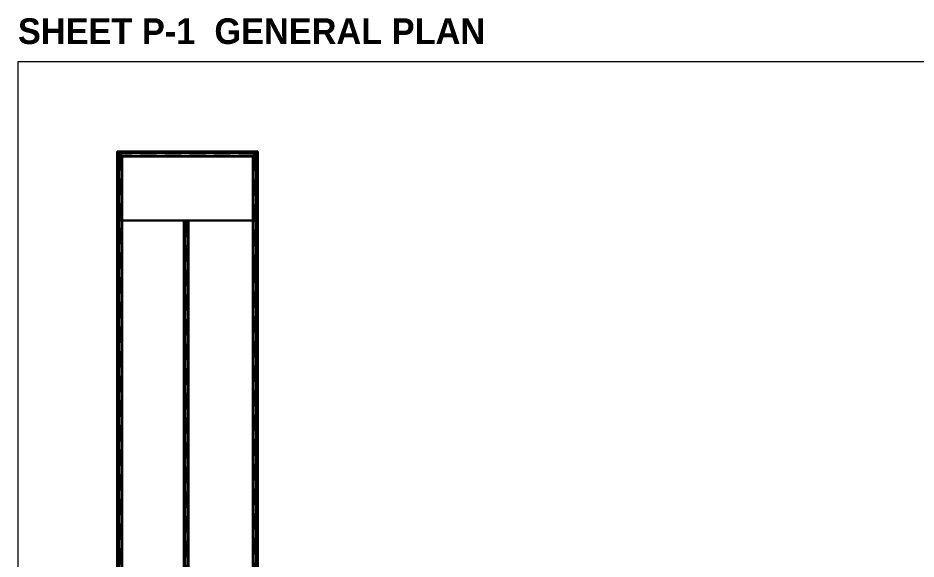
# Model space of a CAD drawing. Extents: x -9 to 613, y -379 to 18.
# Drawn here: x -9.3 to 165.6, y -87.5 to 17.9 of the extents above; entities that cross this region are included whole.
import ezdxf
from ezdxf.enums import TextEntityAlignment as Align

# ---------------------------------------------------------------- set-up
doc = ezdxf.new("R2010")
doc.units = 21
doc.header["$MEASUREMENT"] = 0
doc.linetypes.add('DGN2', pattern=[0.12, 0.08, -0.04])
for name, color, linetype, lineweight in [('AppSlabConc', 3, 'Continuous', 30), ('Border', 7, 'Continuous', 15), ('TrafBarrierConc', 3, 'Continuous', 30), ('WallConc', 3, 'Continuous', 30), ('WallConc_h', 3, 'DGN2', 20), ('WallMSEPanel', 3, 'Continuous', 30), ('WallMSEPanel_h', 3, 'DGN2', 20)]:
    doc.layers.add(name, color=color, linetype=linetype, lineweight=lineweight)
doc.styles.add('FDOT Bold (Large)', font='FDOTBold.ttf')

msp = doc.modelspace()

# ---------------------------------------------------------------- linework, layer by layer
at = {"layer": 'AppSlabConc'}
for points in [[(22.958259, -21.5612), (10.958333, -21.5612)], [(23.916593, -21.5612), (36.416592, -21.5612)]]:
    msp.add_lwpolyline(points, dxfattribs=at)
at = {"layer": 'Border'}
msp.add_lwpolyline([(-9.336, -379.336), (613.336, -379.336), (613.336, 9.336), (-9.336, 9.336)], close=True, dxfattribs=at)
at = {"layer": 'TrafBarrierConc'}
for points in [[(10.291667, -8.603054), (10.291667, -8.39472)], [(10.499999, -8.39472), (10.291667, -8.39472)], [(10.291667, -9.061387), (10.291667, -8.603054)], [(10.354167, -8.603054), (10.354167, -8.45722)], [(10.499999, -8.45722), (10.354167, -8.45722)], [(10.354167, -9.061387), (10.354167, -8.603054)], [(36.874925, -8.39472), (10.499999, -8.39472)], [(36.874925, -8.45722), (10.499999, -8.45722)], [(37.083259, -8.39472), (36.874925, -8.39472)], [(37.020759, -8.45722), (36.874925, -8.45722)], [(37.020759, -8.603054), (37.020759, -8.45722)], [(37.020759, -9.061387), (37.020759, -8.603054)], [(37.083259, -8.603054), (37.083259, -8.39472)], [(37.083259, -9.061387), (37.083259, -8.603054)], [(10.291667, -21.5612), (10.291667, -9.061387)], [(10.354167, -21.5612), (10.354167, -9.061387)], [(10.895833, -9.061387), (10.895833, -8.998887)], [(36.479092, -8.998887), (23.687463, -8.998887), (10.895833, -8.998887)], [(10.895833, -21.5612), (10.895833, -9.061387)], [(36.479092, -9.061387), (36.479092, -8.998887)], [(36.479092, -21.5612), (36.479092, -9.061387)], [(37.020759, -21.5612), (37.020759, -9.061387)], [(37.083259, -21.5612), (37.083259, -9.061387)], [(10.291667, -357.698792), (10.291667, -21.5612)], [(10.291667, -21.5612), (10.354167, -21.5612)], [(10.354167, -357.698792), (10.354167, -21.5612)], [(10.895833, -357.698792), (10.895833, -21.5612)], [(23.249926, -31.401918), (23.249926, -21.5612)], [(23.249926, -21.5612), (23.312426, -21.5612)], [(23.312426, -31.401918), (23.312426, -21.5612)], [(23.854093, -31.401918), (23.854093, -21.5612)], [(36.479092, -31.401918), (36.479092, -21.5612)], [(37.083259, -21.5612), (37.020759, -21.5612)], [(37.020759, -31.401918), (37.020759, -21.5612)], [(37.083259, -31.401918), (37.083259, -21.5612)], [(23.249926, -43.401918), (23.249926, -31.401918)], [(23.312426, -43.401918), (23.312426, -31.401918)], [(23.854093, -43.401918), (23.854093, -31.401918)], [(36.479092, -43.401918), (36.479092, -31.401918)], [(37.020759, -43.401918), (37.020759, -31.401918)], [(37.083259, -43.401918), (37.083259, -31.401918)], [(23.249926, -139.401918), (23.249926, -43.401918)], [(23.312426, -139.401918), (23.312426, -43.401918)], [(23.854093, -139.401918), (23.854093, -43.401918)], [(36.479092, -139.401918), (36.479092, -43.401918)], [(37.020759, -139.401918), (37.020759, -43.401918)], [(37.083259, -139.401918), (37.083259, -43.401918)]]:
    msp.add_lwpolyline(points, dxfattribs=at)
at = {"layer": 'WallConc'}
for points in [[(10, -8.603054), (10, -8.103054)], [(10.499999, -8.103054), (10, -8.103054)], [(10, -9.061387), (10, -8.603054)], [(36.874925, -8.103054), (10.499999, -8.103054)], [(37.374925, -8.103054), (36.874925, -8.103054)], [(37.374925, -8.603054), (37.374925, -8.103054)], [(37.374925, -9.061387), (37.374925, -8.603054)], [(10, -21.5612), (10, -9.061387)], [(37.374925, -21.5612), (37.374925, -9.061387)], [(10, -357.698792), (10, -21.5612)], [(10.291667, -21.5612), (10, -21.5612)], [(22.958259, -31.401918), (22.958259, -21.5612)], [(23.249926, -21.5612), (22.958259, -21.5612)], [(37.083259, -21.5612), (37.374925, -21.5612)], [(37.374925, -31.401918), (37.374925, -21.5612)], [(22.958259, -43.401918), (22.958259, -31.401918)], [(37.374925, -43.401918), (37.374925, -31.401918)], [(22.958259, -139.401918), (22.958259, -43.401918)], [(37.374925, -139.401918), (37.374925, -43.401918)]]:
    msp.add_lwpolyline(points, dxfattribs=at)
at = {"layer": 'WallConc_h', "ltscale": 40}
for points in [[(22.958259, -35.981902), (23.458259, -36.033145)], [(22.958259, -39.398117), (23.458259, -39.449361)]]:
    msp.add_lwpolyline(points, dxfattribs=at)
at = {"layer": 'WallMSEPanel'}
for points in [[(10.5, -8.603054), (10.895833, -8.998887)], [(36.874925, -8.603054), (36.677009, -8.80097), (36.479092, -8.998887)], [(36.874925, -8.603054), (36.874925, -8.603054)], [(10.354167, -9.061387), (10.895833, -9.061387)], [(10.895833, -8.998887), (10.958333, -9.061387)], [(10.958333, -21.5612), (10.958333, -9.061387)], [(36.416592, -9.061387), (23.687463, -9.061387), (10.958333, -9.061387)], [(36.479092, -8.998887), (36.416592, -9.061387)], [(36.416592, -21.5612), (36.416592, -9.061387)], [(37.020759, -9.061387), (36.479092, -9.061387)], [(10.354167, -21.5612), (10.895833, -21.5612)], [(10.895833, -21.5612), (10.958333, -21.5612)], [(10.958333, -357.698792), (10.958333, -21.5612)], [(23.312426, -21.5612), (23.854093, -21.5612)], [(23.854093, -21.5612), (23.916593, -21.5612)], [(23.916593, -31.401918), (23.916593, -21.5612)], [(36.479092, -21.5612), (36.416592, -21.5612)], [(36.416592, -31.401918), (36.416592, -21.5612)], [(37.020759, -21.5612), (36.479092, -21.5612)], [(23.312426, -31.401918), (23.854093, -31.401918)], [(23.916593, -43.401918), (23.916593, -31.401918)], [(36.416592, -43.401918), (36.416592, -31.401918)], [(37.020759, -31.401918), (36.479092, -31.401918)], [(23.312426, -43.401918), (23.854093, -43.401918)], [(23.916593, -139.401918), (23.916593, -43.401918)], [(36.416592, -139.401918), (36.416592, -43.401918)]]:
    msp.add_lwpolyline(points, dxfattribs=at)
at = {"layer": 'WallMSEPanel_h', "ltscale": 40}
for points in [[(36.874925, -8.603054), (10.499999, -8.603054)], [(10.5, -9.061387), (10.5, -8.603054)], [(10.5, -8.603054), (10.5, -357.698792)], [(36.874925, -8.603054), (36.874925, -150.943584)], [(36.874925, -9.061387), (36.874925, -8.603054)], [(10.5, -21.5612), (10.5, -9.061387)], [(36.874925, -21.5612), (36.874925, -9.061387)], [(10.5, -357.698792), (10.5, -21.5612)], [(23.458259, -21.5612), (23.458259, -170.401918)], [(23.458259, -31.401918), (23.458259, -21.5612)], [(23.458259, -357.698792), (23.458259, -21.5612)], [(23.458259, -24.930443), (23.458259, -21.5612)], [(23.458259, -28.346659), (23.458259, -21.5612)], [(36.874925, -31.401918), (36.874925, -21.5612)], [(23.458259, -28.346659), (23.458259, -24.930443)], [(23.458259, -31.401918), (23.458259, -24.930443)], [(23.458259, -31.401918), (23.458259, -28.346659)], [(23.458259, -43.401918), (23.458259, -31.401918)], [(23.458259, -39.449361), (23.458259, -31.401918)], [(23.458259, -36.033145), (23.458259, -31.401918)], [(36.874925, -43.401918), (36.874925, -31.401918)], [(23.458259, -43.401918), (23.458259, -39.449361)], [(23.458259, -139.401918), (23.458259, -43.401918)], [(36.874925, -139.401918), (36.874925, -43.401918)]]:
    msp.add_lwpolyline(points, dxfattribs=at)

# ---------------------------------------------------------------- texts
at = {"layer": 'Border', "style": 'FDOT Bold (Large)'}
msp.add_text('SHEET P-1  GENERAL PLAN', height=5.00016, dxfattribs=at).set_placement((-9.336, 11.336064), align=Align.BOTTOM_LEFT)

doc.saveas('drawing.dxf')
